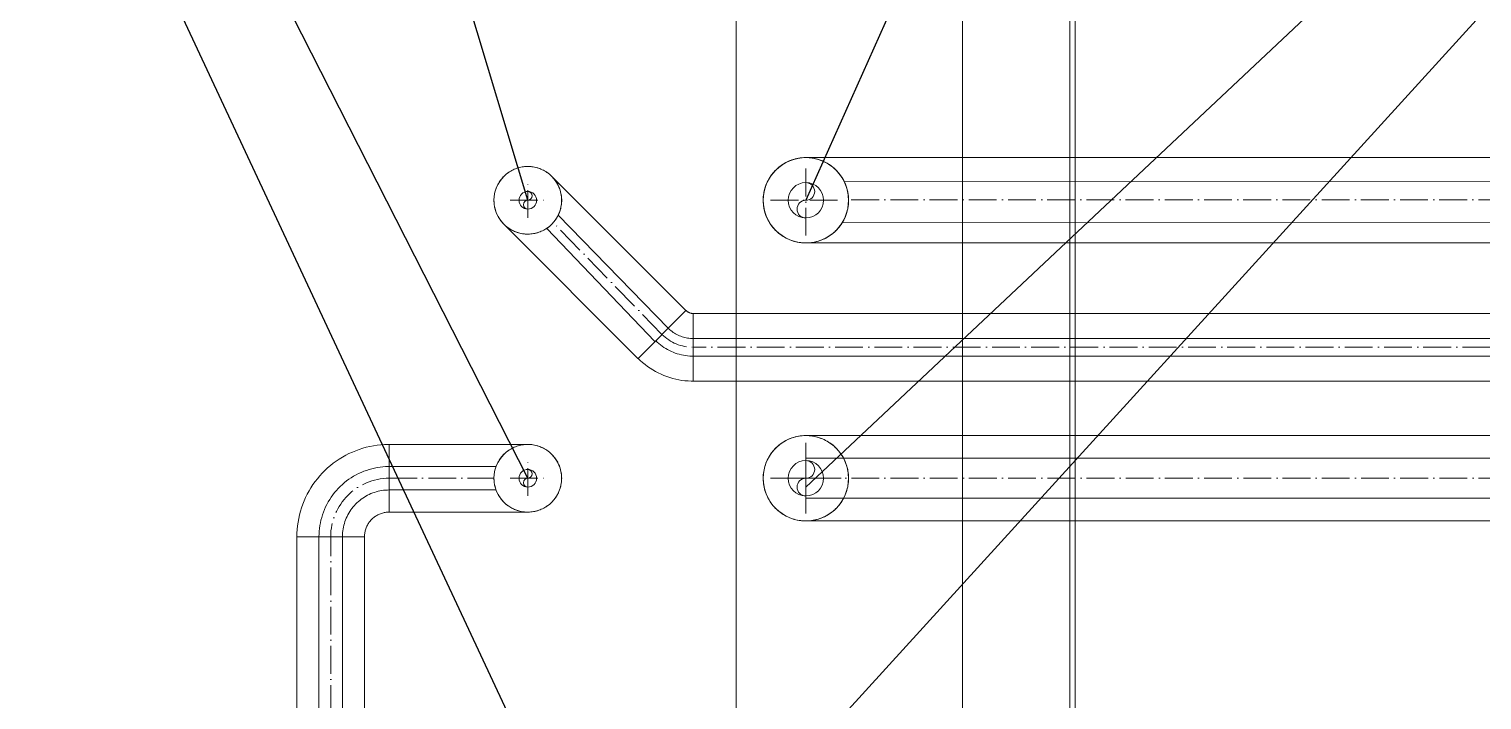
# Model space of a CAD drawing. Header units: millimetres. Extents: x -88595 to 880822, y -1054509 to -148035.
# Drawn here: x 535328 to 535850, y -273878 to -273637 of the extents above; entities that cross this region are included whole.
import ezdxf

# ---------------------------------------------------------------- set-up
doc = ezdxf.new("R2010")
doc.units = ezdxf.units.MM
for name, pattern in [('$0$ADSK_Осевая', [14, 10, -2, 0, -2]), ('$0$ADSK_Скрыто', [6, 3, -3]), ('$1$ADSK_Скрыто', [6, 3, -3]), ('$11$ADSK_Осевая', [14, 10, -2, 0, -2]), ('$4$ADSK_Скрыто', [6, 3, -3]), ('ADSK_Линия сетки', [25, 20, -2.5, 0, -2.5])]:
    doc.linetypes.add(name, pattern=pattern)
for name, color, linetype, lineweight in [('Изоляция', 7, 'Continuous', 18), ('Линии', 7, 'Continuous', 9), ('Оборудование', 7, 'Continuous', 18), ('Оси', 7, 'Continuous', 9), ('Стены внутренние', 7, 'Continuous', 18), ('Стены наружные', 7, 'Continuous', 18), ('Трубопровод', 7, 'Continuous', 18), ('Трубопроводы', 7, 'Continuous', 18)]:
    doc.layers.add(name, color=color, linetype=linetype, lineweight=lineweight)
doc.layers.add('П4', color=1, linetype='Continuous')

# ---------------------------------------------------------------- blocks, each defined once
blk = doc.blocks.new('$0$ADSK_МедьПайка_Отвод-гнутая труба - Отвод _гнутая труба_-V85-В_Координация_кровля ОВ3')
at = {"layer": 'Линии', "color": 190, "linetype": '$0$ADSK_Скрыто', "true_color": 0x8000ff}
for p, q in [((-3.13, 23.8), (-3.53, 23.8)), ((-3.13, 23.8), (-3.53, 23.8)), ((3.53, 23.8), (3.13, 23.8)), ((3.53, 23.8), (3.13, 23.8))]:
    blk.add_line(p, q, dxfattribs=at)
at = {"layer": 'Трубопроводы', "color": 190, "true_color": 0x8000ff, "flags": 128}
for points in [[(-23.8, -4.76), (-22.66, -4.74), (-21.52, -4.67), (-20.38, -4.55), (-19.25, -4.4), (-18.13, -4.19), (-17.01, -3.94), (-15.91, -3.65), (-14.82, -3.31), (-13.74, -2.93), (-12.68, -2.51), (-11.64, -2.04), (-10.61, -1.53), (-9.61, -0.98), (-8.63, -0.4), (-7.67, 0.23), (-6.74, 0.89), (-5.84, 1.59), (-4.97, 2.33), (-4.12, 3.1), (-3.31, 3.9), (-2.53, 4.74), (-1.79, 5.6), (-1.08, 6.5), (-0.4, 7.42), (0.23, 8.37), (0.83, 9.34), (1.39, 10.34), (1.91, 11.36), (2.38, 12.39), (2.82, 13.45), (3.21, 14.52), (3.56, 15.61), (3.87, 16.71), (4.13, 17.82), (4.34, 18.95), (4.52, 20.08), (4.64, 21.21), (4.72, 22.35), (4.76, 23.49), (4.76, 23.8)], [(-4.76, 23.8), (-4.78, 23.04), (-4.82, 22.28), (-4.9, 21.52), (-5, 20.77), (-5.14, 20.02), (-5.31, 19.27), (-5.5, 18.54), (-5.73, 17.81), (-5.98, 17.09), (-6.26, 16.39), (-6.57, 15.69), (-6.91, 15.01), (-7.28, 14.34), (-7.67, 13.69), (-8.09, 13.05), (-8.53, 12.43), (-9, 11.83), (-9.49, 11.25), (-10, 10.68), (-10.53, 10.14), (-11.09, 9.62), (-11.67, 9.13), (-12.27, 8.65), (-12.88, 8.2), (-13.51, 7.78), (-14.16, 7.38), (-14.83, 7.01), (-15.5, 6.66), (-16.2, 6.34), (-16.9, 6.05), (-17.62, 5.79), (-18.34, 5.56), (-19.07, 5.36), (-19.82, 5.18), (-20.56, 5.04), (-21.32, 4.92), (-22.07, 4.84), (-22.83, 4.78), (-23.59, 4.76), (-23.8, 4.76)]]:
    blk.add_lwpolyline(points, dxfattribs=at)
blk = doc.blocks.new('$0$ADSK_МедьПайка_Отвод-гнутая труба - Отвод _гнутая труба_-V81-В_Координация_кровля ОВ3')
at = {"layer": 'Линии', "color": 190, "linetype": '$0$ADSK_Скрыто', "true_color": 0x8000ff}
for p, q in [((2.71, 6.59), (2.48, 6.82)), ((2.71, 6.59), (2.48, 6.82)), ((6.82, 2.48), (6.59, 2.71)), ((6.82, 2.48), (6.59, 2.71))]:
    blk.add_line(p, q, dxfattribs=at)
at = {"layer": 'Трубопроводы', "color": 190, "true_color": 0x8000ff, "flags": 128}
for points in [[(2.4, 6.89), (2.04, 6.54), (1.66, 6.21), (1.26, 5.88), (0.86, 5.58), (0.44, 5.29), (0.01, 5.02), (-0.43, 4.76), (-0.88, 4.53), (-1.33, 4.31), (-1.8, 4.11), (-2.28, 3.93), (-2.76, 3.76), (-3.24, 3.62), (-3.74, 3.5), (-4.23, 3.39), (-4.74, 3.31), (-5.24, 3.25), (-5.75, 3.2), (-6.25, 3.18), (-6.58, 3.17)], [(-6.58, -3.18), (-5.81, -3.16), (-5.05, -3.11), (-4.3, -3.04), (-3.54, -2.93), (-2.79, -2.8), (-2.05, -2.63), (-1.31, -2.43), (-0.58, -2.21), (0.14, -1.95), (0.84, -1.67), (1.54, -1.36), (2.22, -1.02), (2.89, -0.66), (3.54, -0.27), (4.18, 0.15), (4.8, 0.6), (5.4, 1.06), (5.99, 1.55), (6.55, 2.07), (6.89, 2.4)]]:
    blk.add_lwpolyline(points, dxfattribs=at)
blk = doc.blocks.new('Кровля')
at = {"layer": 'Оси', "linetype": 'ADSK_Линия сетки', "ltscale": 100}
blk.add_line((547930.5, 695936.1), (547930.5, 629959.32), dxfattribs=at)
at = {"layer": 'Стены внутренние'}
blk.add_line((547971.12, 653197.46), (547971.12, 652253.46), dxfattribs=at)
at = {"layer": 'Стены наружные'}
for p, q in [((547969.12, 653195.46), (547969.12, 652255.46)), ((547849.12, 652375.46), (547849.12, 653075.46))]:
    blk.add_line(p, q, dxfattribs=at)

msp = doc.modelspace()

# ---------------------------------------------------------------- linework, layer by layer
at = {"layer": 'Изоляция', "color": 134, "true_color": 0x00a6a6}
for p, q in [((537282.99, -273683.09), (535606.2, -273683.11)), ((537282.99, -273691.23), (535620.8, -273691.75)), ((537282.99, -273705.65), (535619.99, -273706.6)), ((537282.99, -273713.79), (535607.76, -273713.77)), ((536563.93, -273783.09), (535606.98, -273783.09)), ((536563.93, -273791.27), (535606.98, -273791.27)), ((536563.93, -273805.65), (535606.98, -273805.65)), ((536563.93, -273813.8), (535606.98, -273813.8))]:
    msp.add_line(p, q, dxfattribs=at)
at = {"layer": 'Изоляция', "color": 190, "true_color": 0x8000ff}
for p, q in [((535563.84, -273738.08), (535515.01, -273689.29)), ((535546.52, -273755.39), (535498.59, -273707.27)), ((535552.72, -273749.2), (535513.76, -273708.55)), ((535557.47, -273744.44), (535517.89, -273703.85)), ((535546.62, -273755.3), (535563.84, -273738.08)), ((535566.45, -273739.16), (535566.45, -273740.37)), ((537333.62, -273739.16), (535566.45, -273739.16)), ((535566.45, -273745.21), (535566.45, -273743.75)), ((535566.45, -273748.17), (535566.45, -273746.06)), ((537333.62, -273748.16), (535566.45, -273748.16)), ((535566.45, -273754.05), (535566.45, -273748.63)), ((535566.45, -273756.62), (535566.45, -273754.5)), ((537333.62, -273754.51), (535566.45, -273754.51)), ((535566.45, -273761.88), (535566.45, -273763.51)), ((537333.62, -273763.51), (535566.45, -273763.51)), ((535457.14, -273787.47), (535457.14, -273786.27)), ((535457.14, -273786.27), (535506.98, -273786.27)), ((535457.14, -273790.85), (535457.14, -273792.32)), ((535457.14, -273793.16), (535457.14, -273795.28)), ((535457.14, -273794.23), (535495.56, -273794.23)), ((535457.14, -273795.73), (535457.14, -273801.15)), ((535457.14, -273801.61), (535457.14, -273803.72)), ((535457.14, -273802.65), (535495.55, -273802.62)), ((535457.14, -273810.62), (535457.14, -273808.99)), ((535457.14, -273810.62), (535506.49, -273810.61)), ((535423.91, -273819.5), (535448.26, -273819.5)), ((535423.91, -274418.64), (535423.91, -273819.5)), ((535431.87, -274418.64), (535431.87, -273819.5)), ((535440.29, -274418.64), (535440.29, -273819.5)), ((535448.26, -274418.64), (535448.26, -273819.5))]:
    msp.add_line(p, q, dxfattribs=at)
at = {"layer": 'Изоляция', "color": 190, "true_color": 0x8000ff, "flags": 128}
for points in [[(535494.81, -273698.44), (535494.81, -273697.95), (535494.84, -273697.47), (535494.89, -273696.98), (535494.96, -273696.5), (535495.05, -273696.02), (535495.15, -273695.55), (535495.28, -273695.08), (535495.42, -273694.61), (535495.59, -273694.15), (535495.77, -273693.7), (535495.96, -273693.26), (535496.18, -273692.82), (535496.41, -273692.39), (535496.66, -273691.97), (535496.93, -273691.57), (535497.21, -273691.17), (535497.51, -273690.79), (535497.83, -273690.41), (535498.16, -273690.05), (535498.5, -273689.71), (535498.85, -273689.38), (535499.22, -273689.06), (535499.6, -273688.76), (535500, -273688.47), (535500.4, -273688.2), (535500.82, -273687.94), (535501.24, -273687.7), (535501.68, -273687.48), (535502.12, -273687.28), (535502.57, -273687.09), (535503.03, -273686.93), (535503.49, -273686.78), (535503.96, -273686.65), (535504.43, -273686.54), (535504.91, -273686.44), (535505.39, -273686.37), (535505.88, -273686.32), (535506.36, -273686.28), (535506.85, -273686.27), (535506.98, -273686.27)], [(535506.98, -273686.27), (535507.47, -273686.28), (535507.95, -273686.31), (535508.44, -273686.35), (535508.92, -273686.42), (535509.4, -273686.51), (535509.87, -273686.62), (535510.34, -273686.74), (535510.81, -273686.88), (535511.27, -273687.05), (535511.72, -273687.23), (535512.17, -273687.43), (535512.6, -273687.64), (535513.03, -273687.88), (535513.45, -273688.13), (535513.85, -273688.39), (535514.25, -273688.68), (535514.64, -273688.97), (535515.01, -273689.29), (535515.37, -273689.62), (535515.71, -273689.96), (535516.05, -273690.32), (535516.36, -273690.68), (535516.67, -273691.07), (535516.95, -273691.46), (535517.23, -273691.86), (535517.48, -273692.28), (535517.72, -273692.7), (535517.94, -273693.14), (535518.14, -273693.58), (535518.33, -273694.03), (535518.5, -273694.49), (535518.64, -273694.95), (535518.77, -273695.42), (535518.89, -273695.89), (535518.98, -273696.37), (535519.05, -273696.85), (535519.11, -273697.34), (535519.14, -273697.82), (535519.15, -273698.31), (535519.16, -273698.44)], [(535506.98, -273710.62), (535506.49, -273710.61), (535506.01, -273710.58), (535505.52, -273710.53), (535505.04, -273710.46), (535504.56, -273710.37), (535504.09, -273710.27), (535503.62, -273710.14), (535503.15, -273710), (535502.69, -273709.84), (535502.24, -273709.66), (535501.79, -273709.46), (535501.36, -273709.24), (535500.93, -273709.01), (535500.51, -273708.76), (535500.11, -273708.49), (535499.71, -273708.21), (535499.32, -273707.91), (535498.95, -273707.59), (535498.59, -273707.27), (535498.25, -273706.92), (535497.91, -273706.57), (535497.6, -273706.2), (535497.29, -273705.82), (535497.01, -273705.42), (535496.74, -273705.02), (535496.48, -273704.6), (535496.24, -273704.18), (535496.02, -273703.75), (535495.82, -273703.3), (535495.63, -273702.85), (535495.47, -273702.4), (535495.32, -273701.93), (535495.19, -273701.46), (535495.07, -273700.99), (535494.98, -273700.51), (535494.91, -273700.03), (535494.86, -273699.55), (535494.82, -273699.06), (535494.81, -273698.57), (535494.81, -273698.44)], [(535519.16, -273698.44), (535519.15, -273698.93), (535519.12, -273699.41), (535519.07, -273699.9), (535519, -273700.38), (535518.91, -273700.86), (535518.81, -273701.34), (535518.68, -273701.81), (535518.54, -273702.27), (535518.37, -273702.73), (535518.19, -273703.18), (535518, -273703.63), (535517.78, -273704.06), (535517.55, -273704.49), (535517.3, -273704.91), (535517.03, -273705.32), (535516.75, -273705.71), (535516.45, -273706.1), (535516.13, -273706.47), (535515.81, -273706.83), (535515.46, -273707.18), (535515.11, -273707.51), (535514.74, -273707.83), (535514.36, -273708.13), (535513.96, -273708.42), (535513.56, -273708.69), (535513.14, -273708.94), (535512.72, -273709.18), (535512.28, -273709.4), (535511.84, -273709.6), (535511.39, -273709.79), (535510.93, -273709.96), (535510.47, -273710.11), (535510, -273710.24), (535509.53, -273710.35), (535509.05, -273710.44), (535508.57, -273710.51), (535508.08, -273710.57), (535507.6, -273710.6), (535507.11, -273710.62), (535506.98, -273710.62)], [(535566.45, -273739.16), (535566.3, -273739.16), (535566.16, -273739.15), (535566.01, -273739.14), (535565.86, -273739.12), (535565.72, -273739.09), (535565.57, -273739.06), (535565.43, -273739.02), (535565.29, -273738.98), (535565.15, -273738.93), (535565.01, -273738.87), (535564.88, -273738.81), (535564.74, -273738.75), (535564.61, -273738.67), (535564.49, -273738.6), (535564.36, -273738.52), (535564.24, -273738.43), (535564.13, -273738.34), (535564.01, -273738.25), (535563.9, -273738.15), (535563.84, -273738.08)], [(535546.62, -273755.3), (535547.43, -273756.08), (535548.27, -273756.82), (535549.14, -273757.53), (535550.03, -273758.2), (535550.95, -273758.84), (535551.9, -273759.44), (535552.87, -273760.01), (535553.86, -273760.53), (535554.88, -273761.01), (535555.91, -273761.46), (535556.96, -273761.86), (535558.02, -273762.22), (535559.1, -273762.53), (535560.18, -273762.8), (535561.28, -273763.03), (535562.39, -273763.22), (535563.5, -273763.36), (535564.62, -273763.45), (535565.74, -273763.5), (535566.45, -273763.51)], [(535423.91, -273819.5), (535423.93, -273818.17), (535424.01, -273816.84), (535424.14, -273815.52), (535424.33, -273814.21), (535424.57, -273812.9), (535424.86, -273811.6), (535425.2, -273810.32), (535425.59, -273809.05), (535426.04, -273807.79), (535426.53, -273806.56), (535427.07, -273805.34), (535427.66, -273804.15), (535428.3, -273802.99), (535428.98, -273801.85), (535429.71, -273800.74), (535430.48, -273799.65), (535431.3, -273798.6), (535432.15, -273797.59), (535433.05, -273796.6), (535433.98, -273795.66), (535434.96, -273794.75), (535435.96, -273793.89), (535437.01, -273793.06), (535438.08, -273792.28), (535439.18, -273791.54), (535440.32, -273790.84), (535441.48, -273790.19), (535442.66, -273789.59), (535443.87, -273789.03), (535445.1, -273788.53), (535446.34, -273788.07), (535447.61, -273787.66), (535448.89, -273787.31), (535450.19, -273787), (535451.49, -273786.75), (535452.8, -273786.55), (535454.13, -273786.4), (535455.45, -273786.31), (535456.78, -273786.27), (535457.14, -273786.27)], [(535494.81, -273798.44), (535494.81, -273797.95), (535494.84, -273797.47), (535494.89, -273796.98), (535494.96, -273796.5), (535495.05, -273796.02), (535495.15, -273795.55), (535495.28, -273795.08), (535495.42, -273794.61), (535495.59, -273794.15), (535495.77, -273793.7), (535495.96, -273793.26), (535496.18, -273792.82), (535496.41, -273792.39), (535496.66, -273791.97), (535496.93, -273791.57), (535497.21, -273791.17), (535497.51, -273790.79), (535497.83, -273790.41), (535498.16, -273790.05), (535498.5, -273789.71), (535498.85, -273789.38), (535499.22, -273789.06), (535499.6, -273788.76), (535500, -273788.47), (535500.4, -273788.2), (535500.82, -273787.94), (535501.24, -273787.7), (535501.68, -273787.48), (535502.12, -273787.28), (535502.57, -273787.09), (535503.03, -273786.93), (535503.49, -273786.78), (535503.96, -273786.65), (535504.43, -273786.54), (535504.91, -273786.44), (535505.39, -273786.37), (535505.88, -273786.32), (535506.36, -273786.28), (535506.85, -273786.27), (535506.98, -273786.27)], [(535506.98, -273786.27), (535507.47, -273786.28), (535507.95, -273786.31), (535508.44, -273786.35), (535508.92, -273786.42), (535509.4, -273786.51), (535509.87, -273786.62), (535510.34, -273786.74), (535510.81, -273786.88), (535511.27, -273787.05), (535511.72, -273787.23), (535512.17, -273787.43), (535512.6, -273787.64), (535513.03, -273787.88), (535513.45, -273788.13), (535513.85, -273788.39), (535514.25, -273788.68), (535514.64, -273788.97), (535515.01, -273789.29), (535515.37, -273789.62), (535515.71, -273789.96), (535516.05, -273790.32), (535516.36, -273790.68), (535516.67, -273791.07), (535516.95, -273791.46), (535517.23, -273791.86), (535517.48, -273792.28), (535517.72, -273792.7), (535517.94, -273793.14), (535518.14, -273793.58), (535518.33, -273794.03), (535518.5, -273794.49), (535518.64, -273794.95), (535518.77, -273795.42), (535518.89, -273795.89), (535518.98, -273796.37), (535519.05, -273796.85), (535519.11, -273797.34), (535519.14, -273797.82), (535519.15, -273798.31), (535519.16, -273798.44)], [(535506.98, -273810.62), (535506.49, -273810.61), (535506.01, -273810.58), (535505.52, -273810.53), (535505.04, -273810.46), (535504.56, -273810.37), (535504.09, -273810.27), (535503.62, -273810.14), (535503.15, -273810), (535502.69, -273809.84), (535502.24, -273809.66), (535501.79, -273809.46), (535501.36, -273809.24), (535500.93, -273809.01), (535500.51, -273808.76), (535500.11, -273808.49), (535499.71, -273808.21), (535499.32, -273807.91), (535498.95, -273807.59), (535498.59, -273807.27), (535498.25, -273806.92), (535497.91, -273806.57), (535497.6, -273806.2), (535497.29, -273805.82), (535497.01, -273805.42), (535496.74, -273805.02), (535496.48, -273804.6), (535496.24, -273804.18), (535496.02, -273803.75), (535495.82, -273803.3), (535495.63, -273802.85), (535495.47, -273802.4), (535495.32, -273801.93), (535495.19, -273801.46), (535495.07, -273800.99), (535494.98, -273800.51), (535494.91, -273800.03), (535494.86, -273799.55), (535494.82, -273799.06), (535494.81, -273798.57), (535494.81, -273798.44)], [(535519.16, -273798.44), (535519.15, -273798.93), (535519.12, -273799.41), (535519.07, -273799.9), (535519, -273800.38), (535518.91, -273800.86), (535518.81, -273801.34), (535518.68, -273801.81), (535518.54, -273802.27), (535518.37, -273802.73), (535518.19, -273803.18), (535518, -273803.63), (535517.78, -273804.06), (535517.55, -273804.49), (535517.3, -273804.91), (535517.03, -273805.32), (535516.75, -273805.71), (535516.45, -273806.1), (535516.13, -273806.47), (535515.81, -273806.83), (535515.46, -273807.18), (535515.11, -273807.51), (535514.74, -273807.83), (535514.36, -273808.13), (535513.96, -273808.42), (535513.56, -273808.69), (535513.14, -273808.94), (535512.72, -273809.18), (535512.28, -273809.4), (535511.84, -273809.6), (535511.39, -273809.79), (535510.93, -273809.96), (535510.47, -273810.11), (535510, -273810.24), (535509.53, -273810.35), (535509.05, -273810.44), (535508.57, -273810.51), (535508.08, -273810.57), (535507.6, -273810.6), (535507.11, -273810.62), (535506.98, -273810.62)], [(535457.14, -273810.62), (535456.78, -273810.62), (535456.43, -273810.65), (535456.08, -273810.68), (535455.72, -273810.73), (535455.37, -273810.79), (535455.03, -273810.87), (535454.68, -273810.96), (535454.34, -273811.07), (535454.01, -273811.19), (535453.68, -273811.32), (535453.36, -273811.46), (535453.04, -273811.62), (535452.72, -273811.79), (535452.42, -273811.97), (535452.12, -273812.17), (535451.83, -273812.37), (535451.55, -273812.59), (535451.28, -273812.82), (535451.02, -273813.06), (535450.77, -273813.31), (535450.52, -273813.57), (535450.29, -273813.84), (535450.07, -273814.12), (535449.86, -273814.41), (535449.66, -273814.7), (535449.48, -273815), (535449.3, -273815.31), (535449.14, -273815.63), (535448.99, -273815.95), (535448.86, -273816.28), (535448.74, -273816.61), (535448.63, -273816.95), (535448.53, -273817.3), (535448.45, -273817.64), (535448.38, -273817.99), (535448.33, -273818.34), (535448.29, -273818.69), (535448.27, -273819.05), (535448.26, -273819.4), (535448.26, -273819.5)]]:
    msp.add_lwpolyline(points, dxfattribs=at)
at = {"layer": 'Изоляция', "color": 134, "true_color": 0x00a6a6, "flags": 128}
for points in [[(535591.63, -273698.44), (535591.64, -273697.83), (535591.68, -273697.21), (535591.74, -273696.6), (535591.83, -273696), (535591.94, -273695.39), (535592.07, -273694.79), (535592.23, -273694.2), (535592.41, -273693.61), (535592.61, -273693.03), (535592.84, -273692.46), (535593.09, -273691.9), (535593.36, -273691.35), (535593.66, -273690.81), (535593.97, -273690.29), (535594.31, -273689.77), (535594.67, -273689.27), (535595.04, -273688.79), (535595.44, -273688.32), (535595.85, -273687.87), (535596.29, -273687.43), (535596.73, -273687.01), (535597.2, -273686.61), (535597.68, -273686.23), (535598.18, -273685.87), (535598.69, -273685.53), (535599.21, -273685.2), (535599.75, -273684.9), (535600.29, -273684.63), (535600.85, -273684.37), (535601.42, -273684.13), (535601.99, -273683.92), (535602.58, -273683.74), (535603.17, -273683.57), (535603.77, -273683.43), (535604.37, -273683.32), (535604.98, -273683.22), (535605.59, -273683.15), (535606.2, -273683.11), (535606.81, -273683.09), (535606.98, -273683.09)], [(535606.98, -273683.09), (535607.59, -273683.1), (535608.21, -273683.14), (535608.82, -273683.2), (535609.43, -273683.29), (535610.03, -273683.4), (535610.63, -273683.53), (535611.22, -273683.69), (535611.81, -273683.87), (535612.39, -273684.08), (535612.96, -273684.3), (535613.52, -273684.55), (535614.07, -273684.83), (535614.61, -273685.12), (535615.13, -273685.44), (535615.65, -273685.77), (535616.15, -273686.13), (535616.63, -273686.51), (535617.1, -273686.9), (535617.56, -273687.32), (535617.99, -273687.75), (535618.41, -273688.2), (535618.81, -273688.66), (535619.19, -273689.14), (535619.55, -273689.64), (535619.9, -273690.15), (535620.22, -273690.67), (535620.52, -273691.21), (535620.8, -273691.75), (535621.05, -273692.31), (535621.29, -273692.88), (535621.5, -273693.46), (535621.69, -273694.04), (535621.85, -273694.63), (535621.99, -273695.23), (535622.11, -273695.83), (535622.2, -273696.44), (535622.27, -273697.05), (535622.31, -273697.66), (535622.33, -273698.28), (535622.33, -273698.44)], [(535606.98, -273713.79), (535606.37, -273713.78), (535605.75, -273713.74), (535605.14, -273713.68), (535604.53, -273713.6), (535603.93, -273713.49), (535603.33, -273713.35), (535602.74, -273713.19), (535602.15, -273713.01), (535601.57, -273712.81), (535601, -273712.58), (535600.44, -273712.33), (535599.89, -273712.06), (535599.35, -273711.76), (535598.83, -273711.45), (535598.31, -273711.11), (535597.81, -273710.75), (535597.33, -273710.38), (535596.86, -273709.98), (535596.41, -273709.57), (535595.97, -273709.14), (535595.55, -273708.69), (535595.15, -273708.22), (535594.77, -273707.74), (535594.41, -273707.25), (535594.06, -273706.74), (535593.74, -273706.21), (535593.44, -273705.68), (535593.16, -273705.13), (535592.91, -273704.57), (535592.67, -273704), (535592.46, -273703.43), (535592.27, -273702.84), (535592.11, -273702.25), (535591.97, -273701.65), (535591.85, -273701.05), (535591.76, -273700.44), (535591.69, -273699.83), (535591.65, -273699.22), (535591.63, -273698.61), (535591.63, -273698.44)], [(535622.33, -273698.44), (535622.32, -273699.06), (535622.28, -273699.67), (535622.22, -273700.28), (535622.13, -273700.89), (535622.02, -273701.49), (535621.89, -273702.09), (535621.73, -273702.68), (535621.55, -273703.27), (535621.35, -273703.85), (535621.12, -273704.42), (535620.87, -273704.98), (535620.6, -273705.53), (535620.3, -273706.07), (535619.99, -273706.6), (535619.65, -273707.11), (535619.29, -273707.61), (535618.92, -273708.09), (535618.52, -273708.56), (535618.11, -273709.02), (535617.67, -273709.45), (535617.23, -273709.87), (535616.76, -273710.27), (535616.28, -273710.65), (535615.78, -273711.02), (535615.27, -273711.36), (535614.75, -273711.68), (535614.22, -273711.98), (535613.67, -273712.26), (535613.11, -273712.51), (535612.54, -273712.75), (535611.97, -273712.96), (535611.38, -273713.15), (535610.79, -273713.31), (535610.19, -273713.45), (535609.59, -273713.57), (535608.98, -273713.66), (535608.37, -273713.73), (535607.76, -273713.77), (535607.15, -273713.79), (535606.98, -273713.79)], [(535591.63, -273798.44), (535591.64, -273797.83), (535591.68, -273797.21), (535591.74, -273796.6), (535591.83, -273796), (535591.94, -273795.39), (535592.07, -273794.79), (535592.23, -273794.2), (535592.41, -273793.61), (535592.61, -273793.03), (535592.84, -273792.46), (535593.09, -273791.9), (535593.36, -273791.35), (535593.66, -273790.81), (535593.97, -273790.29), (535594.31, -273789.77), (535594.67, -273789.27), (535595.04, -273788.79), (535595.44, -273788.32), (535595.85, -273787.87), (535596.29, -273787.43), (535596.73, -273787.01), (535597.2, -273786.61), (535597.68, -273786.23), (535598.18, -273785.87), (535598.69, -273785.53), (535599.21, -273785.2), (535599.75, -273784.9), (535600.29, -273784.63), (535600.85, -273784.37), (535601.42, -273784.13), (535601.99, -273783.92), (535602.58, -273783.74), (535603.17, -273783.57), (535603.77, -273783.43), (535604.37, -273783.32), (535604.98, -273783.22), (535605.59, -273783.15), (535606.2, -273783.11), (535606.81, -273783.09), (535606.98, -273783.09)], [(535606.98, -273783.09), (535607.59, -273783.1), (535608.21, -273783.14), (535608.82, -273783.2), (535609.43, -273783.29), (535610.03, -273783.4), (535610.63, -273783.53), (535611.22, -273783.69), (535611.81, -273783.87), (535612.39, -273784.08), (535612.96, -273784.3), (535613.52, -273784.55), (535614.07, -273784.83), (535614.61, -273785.12), (535615.13, -273785.44), (535615.65, -273785.77), (535616.15, -273786.13), (535616.63, -273786.51), (535617.1, -273786.9), (535617.56, -273787.32), (535617.99, -273787.75), (535618.41, -273788.2), (535618.81, -273788.66), (535619.19, -273789.14), (535619.55, -273789.64), (535619.9, -273790.15), (535620.22, -273790.67), (535620.52, -273791.21), (535620.8, -273791.75), (535621.05, -273792.31), (535621.29, -273792.88), (535621.5, -273793.46), (535621.69, -273794.04), (535621.85, -273794.63), (535621.99, -273795.23), (535622.11, -273795.83), (535622.2, -273796.44), (535622.27, -273797.05), (535622.31, -273797.66), (535622.33, -273798.28), (535622.33, -273798.44)], [(535606.98, -273813.79), (535606.37, -273813.78), (535605.75, -273813.74), (535605.14, -273813.68), (535604.53, -273813.6), (535603.93, -273813.49), (535603.33, -273813.35), (535602.74, -273813.19), (535602.15, -273813.01), (535601.57, -273812.81), (535601, -273812.58), (535600.44, -273812.33), (535599.89, -273812.06), (535599.35, -273811.76), (535598.83, -273811.45), (535598.31, -273811.11), (535597.81, -273810.75), (535597.33, -273810.38), (535596.86, -273809.98), (535596.41, -273809.57), (535595.97, -273809.14), (535595.55, -273808.69), (535595.15, -273808.22), (535594.77, -273807.74), (535594.41, -273807.25), (535594.06, -273806.74), (535593.74, -273806.21), (535593.44, -273805.68), (535593.16, -273805.13), (535592.91, -273804.57), (535592.67, -273804), (535592.46, -273803.43), (535592.27, -273802.84), (535592.11, -273802.25), (535591.97, -273801.65), (535591.85, -273801.05), (535591.76, -273800.44), (535591.69, -273799.83), (535591.65, -273799.22), (535591.63, -273798.61), (535591.63, -273798.44)], [(535622.33, -273798.44), (535622.32, -273799.06), (535622.28, -273799.67), (535622.22, -273800.28), (535622.13, -273800.89), (535622.02, -273801.49), (535621.89, -273802.09), (535621.73, -273802.68), (535621.55, -273803.27), (535621.35, -273803.85), (535621.12, -273804.42), (535620.87, -273804.98), (535620.6, -273805.53), (535620.3, -273806.07), (535619.99, -273806.6), (535619.65, -273807.11), (535619.29, -273807.61), (535618.92, -273808.09), (535618.52, -273808.56), (535618.11, -273809.02), (535617.67, -273809.45), (535617.23, -273809.87), (535616.76, -273810.27), (535616.28, -273810.65), (535615.78, -273811.02), (535615.27, -273811.36), (535614.75, -273811.68), (535614.22, -273811.98), (535613.67, -273812.26), (535613.11, -273812.51), (535612.54, -273812.75), (535611.97, -273812.96), (535611.38, -273813.15), (535610.79, -273813.31), (535610.19, -273813.45), (535609.59, -273813.57), (535608.98, -273813.66), (535608.37, -273813.73), (535607.76, -273813.77), (535607.15, -273813.79), (535606.98, -273813.79)]]:
    msp.add_lwpolyline(points, dxfattribs=at)
at = {"layer": 'Изоляция', "color": 190, "true_color": 0x8000ff}
for centre, radius, start, end in [((535506.98, -273698.44), 12.17, 90, 180), ((535506.98, -273698.44), 12.17, 90, 180), ((535506.98, -273698.44), 12.17, 90, 180), ((535506.98, -273698.44), 12.17, 0, 90), ((535506.98, -273698.44), 12.18, 0, 90), ((535506.98, -273698.44), 12.18, 0, 90), ((535506.98, -273698.44), 12.17, 180, 270), ((535506.98, -273698.44), 12.17, 180, 270), ((535506.98, -273698.44), 12.18, 180, 270), ((535506.98, -273698.44), 12.17, 270, 0), ((535506.98, -273698.44), 12.18, 270, 0), ((535506.98, -273698.44), 12.17, 270, 0), ((535506.98, -273798.44), 12.17, 90, 180), ((535506.98, -273798.44), 12.17, 90, 180), ((535506.98, -273798.44), 12.17, 90, 180), ((535506.98, -273798.44), 12.17, 0, 90), ((535506.98, -273798.44), 12.17, 0, 90), ((535506.98, -273798.44), 12.17, 0, 90), ((535506.98, -273798.44), 12.17, 180, 270), ((535506.98, -273798.44), 12.17, 180, 270), ((535506.98, -273798.44), 12.17, 180, 270), ((535506.98, -273798.44), 12.17, 270, 0), ((535506.98, -273798.44), 12.17, 270, 0), ((535506.98, -273798.44), 12.17, 270, 0)]:
    msp.add_arc(centre, radius, start, end, dxfattribs=at)
at = {"layer": 'Изоляция', "color": 134, "true_color": 0x00a6a6}
for centre, start, end in [((535606.98, -273698.44), 90, 180), ((535606.98, -273698.44), 135, 225), ((535606.98, -273698.44), 135, 225), ((535606.98, -273698.44), 45, 135), ((535606.98, -273698.44), 45, 135), ((535606.98, -273698.44), 0, 90), ((535606.98, -273698.44), 315, 45), ((535606.98, -273698.44), 315, 45), ((535606.98, -273698.44), 180, 270), ((535606.98, -273698.44), 270, 0), ((535606.98, -273698.44), 225, 315), ((535606.98, -273698.44), 225, 315), ((535606.98, -273798.44), 90, 180), ((535606.98, -273798.44), 90, 180), ((535606.98, -273798.44), 90, 180), ((535606.98, -273798.44), 0, 90), ((535606.98, -273798.44), 0, 90), ((535606.98, -273798.44), 0, 90), ((535606.98, -273798.44), 180, 270), ((535606.98, -273798.44), 180, 270), ((535606.98, -273798.44), 180, 270), ((535606.98, -273798.44), 270, 0), ((535606.98, -273798.44), 270, 0), ((535606.98, -273798.44), 270, 0)]:
    msp.add_arc(centre, 15.35, start, end, dxfattribs=at)
at = {"layer": 'Линии', "color": 190, "linetype": '$1$ADSK_Скрыто', "true_color": 0x8000ff}
for p, q in [((535566.45, -273740.3), (535566.45, -273743.65)), ((535566.45, -273743.75), (535566.45, -273740.37)), ((535566.45, -273745.25), (535566.45, -273745.98)), ((535566.45, -273746.06), (535566.45, -273745.26)), ((535566.45, -273748.19), (535566.45, -273748.57)), ((535566.45, -273748.63), (535566.45, -273748.22)), ((535566.45, -273748.27), (535566.45, -273748.59)), ((535566.45, -273754.45), (535566.45, -273754.05)), ((535566.45, -273754.09), (535566.45, -273754.41)), ((535566.45, -273754.11), (535566.45, -273754.49)), ((535566.45, -273761.92), (535566.45, -273756.62)), ((535566.45, -273756.7), (535566.45, -273761.88)), ((535457.14, -273790.75), (535457.14, -273787.4)), ((535457.14, -273787.47), (535457.14, -273790.85)), ((535457.14, -273793.08), (535457.14, -273792.35)), ((535457.14, -273792.36), (535457.14, -273793.16)), ((535457.14, -273795.68), (535457.14, -273795.29)), ((535457.14, -273795.67), (535457.14, -273795.31)), ((535457.14, -273795.32), (535457.14, -273795.73)), ((535457.14, -273801.15), (535457.14, -273801.57)), ((535457.14, -273801.59), (535457.14, -273801.2)), ((535457.14, -273801.57), (535457.14, -273801.21)), ((535457.14, -273803.72), (535457.14, -273809.03)), ((535457.14, -273808.99), (535457.14, -273803.8)), ((535457.14, -273807.96), (535457.14, -273809.02)), ((535448.26, -273819.4), (535448.26, -273819.5))]:
    msp.add_line(p, q, dxfattribs=at)
at = {"layer": 'Линии', "color": 190, "linetype": '$4$ADSK_Скрыто', "true_color": 0x8000ff, "flags": 128}
msp.add_lwpolyline([(535565.15, -273738.93), (535565.01, -273738.87), (535564.88, -273738.81), (535564.74, -273738.75), (535564.61, -273738.67), (535564.49, -273738.6), (535564.36, -273738.52), (535564.24, -273738.43), (535564.13, -273738.34), (535564.01, -273738.25), (535563.9, -273738.15)], dxfattribs=at)
at = {"layer": 'П4', "color": 7, "ltscale": 100}
for p, q in [((535506.98, -273698.44), (535003.76, -272019.44)), ((535506.98, -273798.44), (534931.6, -272666.47)), ((534931.6, -272666.47), (535506.98, -273898.44)), ((536068.23, -272666.47), (535606.98, -273698.44)), ((535606.98, -273801.62), (536215.68, -273229.39)), ((536215.68, -273229.39), (535606.98, -273898.44))]:
    msp.add_line(p, q, dxfattribs=at)
at = {"layer": 'Трубопровод', "color": 134, "linetype": '$0$ADSK_Осевая', "true_color": 0x00a6a6}
for p, q in [((535606.98, -273711.14), (535606.98, -273685.74)), ((535594.28, -273698.44), (535619.68, -273698.44))]:
    msp.add_line(p, q, dxfattribs=at)
at = {"layer": 'Трубопровод', "color": 190, "linetype": '$0$ADSK_Осевая', "true_color": 0x8000ff}
for p, q in [((535506.98, -273704.79), (535506.98, -273692.09)), ((535500.63, -273698.44), (535513.33, -273698.44)), ((535506.98, -273804.79), (535506.98, -273792.09)), ((535500.63, -273798.44), (535513.33, -273798.44))]:
    msp.add_line(p, q, dxfattribs=at)
at = {"layer": 'Трубопровод', "color": 134, "true_color": 0x00a6a6}
for p, q in [((535606.98, -273811.14), (535606.98, -273785.74)), ((535594.28, -273798.44), (535619.68, -273798.44))]:
    msp.add_line(p, q, dxfattribs=at)
for centre, radius, start, end in [((535606.98, -273698.44), 6.35, 0, 180), ((535606.98, -273695.27), 3.17, 270, 90), ((535606.98, -273698.44), 6.35, 180, 0), ((535606.98, -273701.62), 3.17, 90, 270)]:
    msp.add_arc(centre, radius, start, end, dxfattribs=at)
at = {"layer": 'Трубопровод', "color": 190, "true_color": 0x8000ff}
for centre, radius, start, end in [((535506.98, -273698.44), 3.17, 0, 180), ((535506.98, -273696.85), 1.59, 270, 90), ((535506.98, -273698.44), 3.17, 180, 0), ((535506.98, -273700.03), 1.59, 90, 270), ((535506.98, -273798.44), 3.17, 0, 180), ((535506.98, -273796.85), 1.59, 270, 90), ((535506.98, -273798.44), 3.17, 180, 0), ((535506.98, -273800.03), 1.59, 90, 270)]:
    msp.add_arc(centre, radius, start, end, dxfattribs=at)
at = {"layer": 'Трубопровод', "color": 134, "linetype": 'Continuous', "true_color": 0x00a6a6}
for centre, radius, start, end in [((535606.98, -273798.44), 6.35, 0, 180), ((535606.98, -273795.27), 3.17, 270, 90), ((535606.98, -273798.44), 6.35, 180, 0), ((535606.98, -273801.62), 3.17, 90, 270)]:
    msp.add_arc(centre, radius, start, end, dxfattribs=at)
at = {"layer": 'Трубопроводы', "color": 134, "linetype": '$11$ADSK_Осевая', "true_color": 0x00a6a6}
for p, q in [((537282.99, -273698.44), (535622.33, -273698.28)), ((536563.93, -273798.44), (535606.98, -273798.44))]:
    msp.add_line(p, q, dxfattribs=at)
at = {"layer": 'Трубопроводы', "color": 190, "linetype": '$11$ADSK_Осевая', "true_color": 0x8000ff}
for p, q in [((535555.23, -273746.69), (535516.13, -273706.47)), ((537333.62, -273751.34), (535566.45, -273751.34)), ((535457.14, -273798.44), (535494.81, -273798.44)), ((535436.08, -274418.64), (535436.08, -273819.5))]:
    msp.add_line(p, q, dxfattribs=at)
for centre, radius, start, end in [((535566.45, -273735.46), 15.87, 225, 270), ((535457.14, -273819.5), 21.06, 90, 180)]:
    msp.add_arc(centre, radius, start, end, dxfattribs=at)

# ---------------------------------------------------------------- block references
at = {"layer": 'Линии', "color": 190, "linetype": '$0$ADSK_Скрыто', "true_color": 0x8000ff, "rotation": 315}
msp.add_blockref('$0$ADSK_МедьПайка_Отвод-гнутая труба - Отвод _гнутая труба_-V81-В_Координация_кровля ОВ3', (535559.88, -273751.34), dxfattribs=at)
at = {"layer": 'Линии', "color": 190, "linetype": '$0$ADSK_Скрыто', "true_color": 0x8000ff, "xscale": -0.8848110465009508, "yscale": 0.8848110465009508, "zscale": 0.8848110465009508, "rotation": 270}
msp.add_blockref('$0$ADSK_МедьПайка_Отвод-гнутая труба - Отвод _гнутая труба_-V85-В_Координация_кровля ОВ3', (535436.08, -273798.44), dxfattribs=at)
at = {"layer": 'Оборудование', "color": 5, "true_color": 0x0000ff}
msp.add_blockref('Кровля', (-12267.25, -926437.39), dxfattribs=at)

doc.saveas('drawing.dxf')
